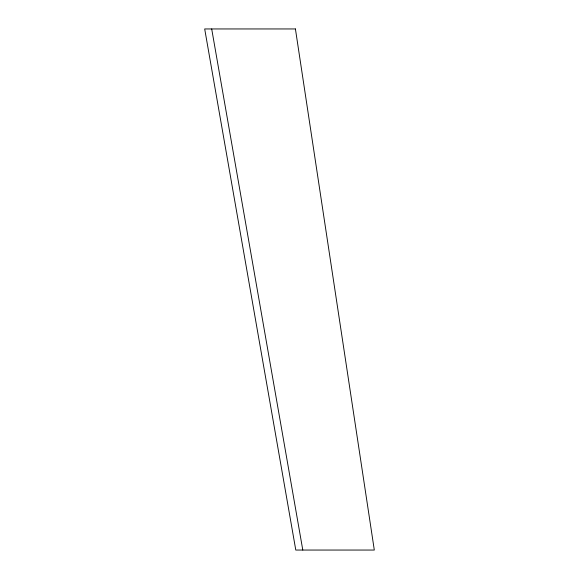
<?xml version="1.0" encoding="UTF-8"?>
<svg xmlns="http://www.w3.org/2000/svg" width="579" height="579" viewBox="0 0 579 579"><rect width="100%" height="100%" fill="white"/><g stroke="black" fill="none" stroke-linecap="round" stroke-linejoin="round"><path stroke-width="0.87" d="M211.697 28.95L302.795 550.05M295.42 28.95L204.691 28.95L295.789 550.05L374.309 550.05L295.42 28.95"/></g></svg>
